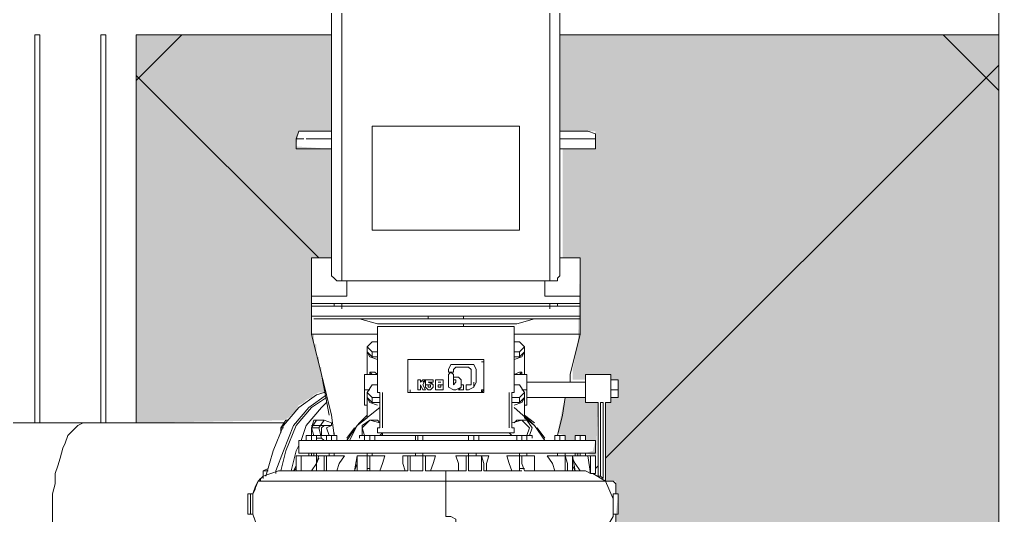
# Model space of a CAD drawing. Extents: x -187 to 52, y -9 to 65.
# Drawn here: x -136.386 to -134.749, y 51.308 to 52.135 of the extents above; entities that cross this region are included whole.
import ezdxf

# ---------------------------------------------------------------- set-up
doc = ezdxf.new("R2010")
doc.units = 0
doc.header["$MEASUREMENT"] = 0
doc.layers.add('PDF4_Geometría', color=7, linetype='Continuous')
doc.layers.add('PDF4_Rellenos sólidos', color=7, linetype='Continuous', true_color=0xffffff)

msp = doc.modelspace()

# ---------------------------------------------------------------- hatches: boundary and pattern name
at = {"layer": 'PDF4_Rellenos sólidos', "transparency": 33554559}
h = msp.add_hatch(color=256, dxfattribs=at)
h.paths.add_polyline_path([(-135.4764, 51.5046), (-135.4806, 51.4877), (-135.4891, 51.4454), (-135.4764, 51.4412), (-135.4764, 51.4327), (-135.4595, 51.4327), (-135.4595, 51.4412), (-135.4425, 51.4412), (-135.4425, 51.4327), (-135.4256, 51.4327), (-135.4299, 51.4158), (-135.4425, 51.4116), (-135.4256, 51.4073), (-135.4256, 51.3777), (-135.4214, 51.4961), (-135.4425, 51.4961), (-135.4425, 51.5046)])
h.paths.add_polyline_path([(-136.1911, 52.896), (-134.7532, 52.896), (-134.7532, 53.5853), (-136.1911, 53.5853)])
h.paths.add_polyline_path([(-136.1065, 50.8364), (-136.1065, 51.1663), (-135.9247, 51.1663), (-135.9247, 51.1747), (-135.9331, 51.1832), (-135.9416, 51.1874), (-136.1911, 51.1874), (-136.1911, 50.8364)])
h.paths.add_polyline_path([(-135.8655, 52.1094), (-136.1911, 52.1094), (-136.1911, 51.4623), (-135.9458, 51.4665), (-135.9373, 51.4708), (-135.9247, 51.4835), (-135.9204, 51.4919), (-135.912, 51.4961), (-135.9077, 51.5004), (-135.8993, 51.5046), (-135.8951, 51.5088), (-135.8866, 51.5131), (-135.8781, 51.5131), (-135.8781, 51.5342), (-135.8824, 51.5342), (-135.8824, 51.5553), (-135.8866, 51.5553), (-135.8866, 51.5723), (-135.8908, 51.5723), (-135.8908, 51.5934), (-135.8951, 51.5934), (-135.8951, 51.6103), (-135.8993, 51.6103), (-135.8993, 51.7372), (-135.8655, 51.7372), (-135.8655, 51.919), (-135.9247, 51.9233), (-135.9204, 51.9487), (-135.8655, 51.9487)])
h.paths.add_polyline_path([(-135.4595, 51.4116), (-135.4552, 51.4073), (-135.4552, 51.4116)])
h.paths.add_polyline_path([(-135.2396, 51.1663), (-135.2396, 50.8364), (-134.7532, 50.8364), (-134.7532, 52.1094), (-135.4848, 52.1094), (-135.4848, 51.9487), (-135.4256, 51.9487), (-135.4256, 51.919), (-135.4806, 51.919), (-135.4806, 51.7372), (-135.451, 51.7372), (-135.4552, 51.5934), (-135.4637, 51.5511), (-135.4637, 51.5342), (-135.4425, 51.5342), (-135.4425, 51.5427), (-135.4003, 51.5427), (-135.4003, 51.5342), (-135.3876, 51.5342), (-135.3876, 51.5046), (-135.4003, 51.5046), (-135.4003, 51.4961), (-135.4087, 51.4961), (-135.4087, 51.365), (-135.3918, 51.365), (-135.3918, 51.3439), (-135.3876, 51.3439), (-135.3918, 51.3101), (-135.3918, 51.2974), (-135.3876, 51.2974), (-135.3918, 51.2889), (-135.3918, 51.2255), (-135.4003, 51.2255), (-135.4087, 51.2212), (-135.4087, 51.2128), (-135.4256, 51.2212), (-135.4383, 51.2212), (-135.4383, 51.272), (-135.4637, 51.272), (-135.4891, 51.2593), (-135.4975, 51.2424), (-135.5018, 51.2297), (-135.506, 51.2212), (-135.5102, 51.217), (-135.5144, 51.2086), (-135.5229, 51.2001), (-135.5018, 51.1959), (-135.5018, 51.1705), (-135.5525, 51.1705)])
h.paths.add_polyline_path([(-135.4383, 51.382), (-135.4341, 51.3777), (-135.4341, 51.382)])
h.paths.add_polyline_path([(-135.4848, 52.1601), (-134.7532, 52.1601), (-134.7532, 52.8452), (-136.1911, 52.8452), (-136.1911, 52.1601), (-135.8655, 52.1601), (-135.8655, 52.2489), (-135.8908, 52.2489), (-135.8908, 52.3716), (-135.8866, 52.3885), (-135.8824, 52.3927), (-135.8781, 52.4012), (-135.857, 52.4223), (-135.8485, 52.4265), (-135.8443, 52.4308), (-135.506, 52.4308), (-135.4975, 52.4265), (-135.4848, 52.4138), (-135.4764, 52.4096), (-135.4721, 52.4054), (-135.4721, 52.3969), (-135.4679, 52.3969), (-135.4637, 52.3927), (-135.4637, 52.3842), (-135.4595, 52.3842), (-135.4595, 52.2489), (-135.4848, 52.2489)])

# ---------------------------------------------------------------- linework, layer by layer
at = {"layer": 'PDF4_Geometría', "lineweight": 9}
for points in [[(-134.7532, 56.478), (-134.7532, 56.0931), (-134.7532, 56.478), (-134.7532, 50.8364), (-134.7025, 50.8364), (-135.2396, 50.8364)], [(-136.3603, 51.4623), (-136.3603, 52.1094), (-136.3518, 52.1094), (-136.3518, 51.4623)], [(-136.2503, 51.4623), (-136.2503, 52.1094), (-136.2418, 52.1094), (-136.2418, 51.4623)], [(-136.1911, 52.1094), (-135.8655, 52.1094)], [(-135.4848, 52.1094), (-134.7532, 52.1094)], [(-135.9077, 51.9487), (-135.8993, 51.9487), (-135.8739, 51.9487), (-135.8655, 51.9487), (-135.8739, 51.9487), (-135.8993, 51.9487), (-135.912, 51.9487), (-135.9204, 51.9487), (-135.9247, 51.936), (-135.9247, 51.919)], [(-135.4383, 51.9487), (-135.4256, 51.9444), (-135.4256, 51.936), (-135.4256, 51.919)], [(-135.912, 51.936), (-135.9247, 51.936)], [(-135.8655, 51.936), (-135.8866, 51.936), (-135.9077, 51.936)], [(-135.8993, 51.936), (-135.8951, 51.936)], [(-135.4848, 51.936), (-135.4637, 51.936), (-135.4383, 51.936), (-135.4256, 51.936)], [(-135.4552, 51.936), (-135.451, 51.936)], [(-135.9077, 51.919), (-135.8866, 51.919), (-135.8655, 51.919), (-135.8866, 51.919), (-135.912, 51.919), (-135.9247, 51.919), (-135.912, 51.919)], [(-135.8655, 51.7372), (-135.8993, 51.7372), (-135.8655, 51.7372)], [(-135.451, 51.6103), (-135.451, 51.7372), (-135.451, 51.6103), (-135.4679, 51.5427), (-135.4679, 51.53), (-135.4679, 51.5427), (-135.451, 51.6103), (-135.4637, 51.6103), (-135.4806, 51.6103), (-135.5018, 51.6103), (-135.5187, 51.6103), (-135.5398, 51.6103), (-135.561, 51.6103)], [(-135.4848, 51.7372), (-135.451, 51.7372), (-135.4848, 51.7372)], [(-135.8485, 51.6991), (-135.8443, 51.6991), (-135.8401, 51.6991), (-135.8485, 51.6991), (-135.8528, 51.6991)], [(-135.4975, 51.6991), (-135.5018, 51.6991), (-135.5102, 51.6991), (-135.506, 51.6991), (-135.5018, 51.6991)], [(-135.8401, 51.6738), (-135.8485, 51.6738), (-135.8739, 51.6738), (-135.8908, 51.6738), (-135.8993, 51.6738)], [(-135.451, 51.6738), (-135.4595, 51.6738), (-135.4764, 51.6738), (-135.5018, 51.6738), (-135.5102, 51.6738)], [(-135.8485, 51.6611), (-135.8739, 51.6611), (-135.8908, 51.6611), (-135.8993, 51.6611)], [(-135.451, 51.6611), (-135.4595, 51.6611), (-135.4764, 51.6611), (-135.5018, 51.6611)], [(-135.7893, 51.6103), (-135.8105, 51.6103), (-135.8316, 51.6103), (-135.8485, 51.6103), (-135.8655, 51.6103), (-135.8824, 51.6103), (-135.8993, 51.6103), (-135.8824, 51.5427), (-135.8655, 51.475), (-135.8612, 51.4412), (-135.8655, 51.475)], [(-135.8697, 51.475), (-135.8824, 51.5427), (-135.8993, 51.6103)], [(-135.7893, 51.5976), (-135.7978, 51.5976), (-135.8062, 51.5892), (-135.7978, 51.5807), (-135.7893, 51.5807)], [(-135.8062, 51.5892), (-135.8062, 51.5807)], [(-135.561, 51.5807), (-135.5525, 51.5807), (-135.544, 51.5892), (-135.5525, 51.5976), (-135.561, 51.5976)], [(-135.544, 51.5807), (-135.544, 51.5892)], [(-135.8062, 51.5849), (-135.8062, 51.5807), (-135.7978, 51.5723), (-135.7893, 51.5723)], [(-135.7893, 51.568), (-135.802, 51.5723), (-135.8062, 51.5807), (-135.8062, 51.5427)], [(-135.7978, 51.5723), (-135.7978, 51.5807)], [(-135.561, 51.568), (-135.5483, 51.5723), (-135.544, 51.5807), (-135.5525, 51.5723), (-135.561, 51.5723)], [(-135.5525, 51.5807), (-135.5525, 51.5723)], [(-135.544, 51.5427), (-135.544, 51.5807), (-135.544, 51.5849)], [(-135.802, 51.5427), (-135.802, 51.5469), (-135.7936, 51.5469), (-135.7893, 51.5427), (-135.7893, 51.5553), (-135.7893, 51.5511), (-135.7893, 51.5384), (-135.7893, 51.5257), (-135.7893, 51.5427), (-135.8105, 51.5427), (-135.8105, 51.5173), (-135.8105, 51.4919), (-135.8062, 51.4919), (-135.8062, 51.4708), (-135.8062, 51.5046), (-135.802, 51.4961), (-135.7893, 51.4919)], [(-135.561, 51.5257), (-135.561, 51.5384), (-135.561, 51.5511), (-135.561, 51.5553), (-135.561, 51.5427), (-135.5525, 51.5469), (-135.5483, 51.5469)], [(-135.802, 51.5469), (-135.7978, 51.5427)], [(-135.5652, 51.5046), (-135.5525, 51.5046), (-135.544, 51.5131), (-135.5525, 51.5257), (-135.561, 51.5257), (-135.561, 51.5427), (-135.5398, 51.5427), (-135.5398, 51.5173), (-135.5483, 51.5173)], [(-135.5483, 51.5427), (-135.5483, 51.5469), (-135.5525, 51.5427)], [(-135.5398, 51.5257), (-135.5398, 51.5173), (-135.5398, 51.5088), (-135.5398, 51.5046), (-135.4425, 51.5046), (-135.4425, 51.4961), (-135.4425, 51.5046), (-135.4425, 51.5173), (-135.4425, 51.5342), (-135.4425, 51.5427), (-135.4425, 51.5342)], [(-135.4003, 51.5427), (-135.4425, 51.5427)], [(-135.4003, 51.5342), (-135.4003, 51.5427), (-135.4003, 51.5342), (-135.4003, 51.5173)], [(-135.7893, 51.5257), (-135.7978, 51.5257), (-135.8062, 51.5131), (-135.7978, 51.5046), (-135.7851, 51.5046)], [(-135.4425, 51.53), (-135.5398, 51.53)], [(-135.4003, 51.53), (-135.4003, 51.5342), (-135.3876, 51.5342), (-135.3876, 51.5173), (-135.3876, 51.5046), (-135.4003, 51.5046), (-135.4003, 51.5088)], [(-135.9754, 51.3735), (-135.9627, 51.4158), (-135.9458, 51.4581), (-135.9204, 51.4877), (-135.8908, 51.5088), (-135.8781, 51.5131)], [(-135.9585, 51.382), (-135.9458, 51.4158), (-135.9289, 51.4581), (-135.9035, 51.4877), (-135.8739, 51.5088)], [(-135.8105, 51.5173), (-135.802, 51.5173)], [(-135.8062, 51.5131), (-135.8062, 51.5046), (-135.7978, 51.4961), (-135.7978, 51.5046)], [(-135.8062, 51.5088), (-135.8062, 51.5046)], [(-135.5525, 51.5046), (-135.5525, 51.4961), (-135.544, 51.5046), (-135.544, 51.5131)], [(-135.5398, 51.5173), (-135.5398, 51.4919), (-135.544, 51.4919), (-135.544, 51.4708), (-135.544, 51.4919), (-135.544, 51.4708), (-135.544, 51.5046), (-135.544, 51.5088)], [(-135.4425, 51.5046), (-135.4425, 51.5088)], [(-135.3918, 51.3608), (-135.3918, 51.3439), (-135.3918, 51.3608), (-135.396, 51.365), (-135.4087, 51.365), (-135.4087, 51.4961), (-135.4087, 51.365), (-135.4087, 51.4961), (-135.4003, 51.4961), (-135.4003, 51.5046), (-135.4003, 51.5173), (-135.3876, 51.5173)], [(-135.8739, 51.5046), (-135.8993, 51.4877), (-135.9247, 51.4581), (-135.9416, 51.4158), (-135.95, 51.382)], [(-135.9162, 51.4327), (-135.9077, 51.4581), (-135.8824, 51.4877), (-135.8739, 51.4961)], [(-135.8062, 51.4708), (-135.8062, 51.4919), (-135.8062, 51.4708), (-135.8232, 51.4581), (-135.8358, 51.4327)], [(-135.7978, 51.4961), (-135.7851, 51.4961)], [(-135.5652, 51.4961), (-135.5525, 51.4961)], [(-135.561, 51.4919), (-135.5483, 51.4961), (-135.544, 51.5046)], [(-135.4425, 51.4961), (-135.4214, 51.4961), (-135.4214, 51.3735), (-135.4214, 51.4961), (-135.4214, 51.3735)], [(-135.4172, 51.3735), (-135.4172, 51.4961), (-135.4129, 51.4961), (-135.4129, 51.3693)], [(-135.4003, 51.5046), (-135.4003, 51.5004)], [(-135.8232, 51.4581), (-135.8189, 51.4623), (-135.8062, 51.475), (-135.8189, 51.4623), (-135.8232, 51.4581), (-135.8401, 51.4327)], [(-135.5271, 51.4623), (-135.544, 51.475), (-135.5271, 51.4581), (-135.5102, 51.4327), (-135.5271, 51.4581), (-135.561, 51.4877), (-135.5271, 51.4581), (-135.5102, 51.4327), (-135.5271, 51.4581), (-135.544, 51.4708), (-135.5271, 51.4581), (-135.5102, 51.4327), (-135.5271, 51.4581), (-135.544, 51.4708)], [(-136.6436, 51.4623), (-135.9458, 51.4623), (-136.2757, 51.4623), (-136.2799, 51.4623), (-136.2884, 51.4581), (-136.2926, 51.4538), (-136.301, 51.4454), (-136.3053, 51.4412), (-136.3095, 51.4285), (-136.3137, 51.42), (-136.318, 51.4031), (-136.3222, 51.3904), (-136.3264, 51.3777), (-136.3264, 51.3608), (-136.3307, 51.3439), (-136.3307, 51.327), (-136.3307, 51.3101), (-136.3307, 51.2931)], [(-135.9458, 51.4538), (-135.95, 51.4538), (-135.9416, 51.4665), (-135.9373, 51.4665)], [(-135.5314, 51.4327), (-135.5187, 51.4327), (-135.4933, 51.4327), (-135.4933, 51.4412), (-135.4848, 51.4412), (-135.4764, 51.4412), (-135.4848, 51.4412), (-135.4933, 51.4412), (-135.4933, 51.4327), (-135.4848, 51.4327), (-135.4764, 51.4327), (-135.4764, 51.4412), (-135.4764, 51.4327), (-135.4595, 51.4327), (-135.451, 51.4327), (-135.4425, 51.4327), (-135.4425, 51.4412), (-135.4425, 51.4327), (-135.4341, 51.4327), (-135.4256, 51.4327), (-135.4341, 51.4327), (-135.451, 51.4327), (-135.4806, 51.4327), (-135.5187, 51.4327), (-135.5694, 51.4327), (-135.6202, 51.4327), (-135.6751, 51.4327), (-135.7301, 51.4327), (-135.7809, 51.4327), (-135.8274, 51.4327), (-135.8697, 51.4327), (-135.8993, 51.4327), (-135.9162, 51.4327), (-135.9204, 51.4327), (-135.9162, 51.4327), (-135.9077, 51.4327), (-135.9077, 51.4412), (-135.8993, 51.4412), (-135.8908, 51.4412), (-135.8908, 51.4327), (-135.8908, 51.4412), (-135.8739, 51.4412), (-135.8824, 51.4412), (-135.8824, 51.4538), (-135.8781, 51.4581), (-135.8739, 51.4581)], [(-135.8908, 51.4327), (-135.8993, 51.4327), (-135.9077, 51.4327), (-135.9077, 51.4412), (-135.8993, 51.4412), (-135.8993, 51.4538), (-135.8951, 51.4665), (-135.8866, 51.4665), (-135.8824, 51.4665)], [(-135.8781, 51.4665), (-135.8655, 51.4623), (-135.8655, 51.4581), (-135.8993, 51.4581)], [(-135.8866, 51.4538), (-135.8781, 51.4665), (-135.8908, 51.4665), (-135.8993, 51.4538)], [(-135.8866, 51.4665), (-135.8951, 51.4665), (-135.8993, 51.4538), (-135.8993, 51.4412)], [(-135.8697, 51.4412), (-135.8739, 51.4538), (-135.8655, 51.4581)], [(-135.8147, 51.4412), (-135.8147, 51.4454), (-135.8147, 51.4581), (-135.802, 51.4665), (-135.7893, 51.4665), (-135.7851, 51.4623), (-135.802, 51.4665), (-135.8147, 51.4538), (-135.8105, 51.4412), (-135.802, 51.4412)], [(-135.5652, 51.4623), (-135.5483, 51.4665), (-135.5356, 51.4538), (-135.5398, 51.4412), (-135.5398, 51.4327), (-135.5483, 51.4327), (-135.5567, 51.4327), (-135.5567, 51.4412)], [(-135.561, 51.4623), (-135.5567, 51.4665), (-135.5398, 51.4665), (-135.5314, 51.4538), (-135.5356, 51.4412)], [(-135.95, 51.4538), (-135.95, 51.4454)], [(-135.8824, 51.4369), (-135.8866, 51.4538), (-135.8993, 51.4538), (-135.8951, 51.4412)], [(-135.8908, 51.4412), (-135.8993, 51.4412), (-135.8993, 51.4327)], [(-135.8781, 51.4327), (-135.8824, 51.4369), (-135.8908, 51.4369), (-135.8908, 51.4327), (-135.8739, 51.4327), (-135.8739, 51.4412), (-135.8655, 51.4412), (-135.857, 51.4412), (-135.857, 51.4327), (-135.857, 51.4412), (-135.8655, 51.4412), (-135.8655, 51.4327)], [(-135.8189, 51.4327), (-135.8274, 51.4327), (-135.857, 51.4327), (-135.8655, 51.4327), (-135.8739, 51.4327), (-135.8739, 51.4412), (-135.8655, 51.4412)], [(-135.8612, 51.4454), (-135.8612, 51.4412)], [(-135.8401, 51.4369), (-135.8274, 51.4538)], [(-135.7936, 51.4412), (-135.802, 51.4412), (-135.802, 51.4327)], [(-135.7851, 51.4412), (-135.7809, 51.4454), (-135.7809, 51.4412)], [(-135.7217, 51.4412), (-135.7217, 51.4327)], [(-135.6286, 51.4412), (-135.6286, 51.4327)], [(-135.5483, 51.4412), (-135.5483, 51.4327)], [(-135.5229, 51.4538), (-135.5102, 51.4369)], [(-135.4848, 51.4412), (-135.4848, 51.4327)], [(-135.451, 51.4412), (-135.451, 51.4327)], [(-135.9331, 51.382), (-135.9247, 51.4158), (-135.9204, 51.4242)], [(-135.9204, 51.4327), (-135.9204, 51.4116)], [(-135.4256, 51.4116), (-135.4256, 51.4327)], [(-135.9035, 51.4116), (-135.9162, 51.4116), (-135.9204, 51.4116), (-135.9162, 51.4116), (-135.8993, 51.4116), (-135.8697, 51.4116), (-135.8274, 51.4116), (-135.7809, 51.4116), (-135.7301, 51.4116), (-135.6751, 51.4116), (-135.6202, 51.4116), (-135.5694, 51.4116), (-135.5187, 51.4116), (-135.4806, 51.4116), (-135.451, 51.4116), (-135.4341, 51.4116), (-135.4256, 51.4116), (-135.4341, 51.4116), (-135.4468, 51.4116)], [(-135.8824, 51.4116), (-135.8908, 51.4116), (-135.8908, 51.4073)], [(-135.8697, 51.4116), (-135.8697, 51.4073)], [(-135.8612, 51.4073), (-135.8612, 51.4116), (-135.857, 51.4116)], [(-135.8062, 51.4116), (-135.8062, 51.4073)], [(-135.7978, 51.4073), (-135.7978, 51.4116), (-135.7809, 51.4116)], [(-135.7555, 51.4116), (-135.7301, 51.4116)], [(-135.7259, 51.4116), (-135.7259, 51.4073)], [(-135.7132, 51.4073), (-135.7132, 51.4116)], [(-135.7047, 51.4116), (-135.6794, 51.4116)], [(-135.654, 51.4116), (-135.6329, 51.4116)], [(-135.6371, 51.4116), (-135.6371, 51.4073)], [(-135.6244, 51.4073), (-135.6244, 51.4116)], [(-135.6033, 51.4116), (-135.5779, 51.4116)], [(-135.5525, 51.4116), (-135.5525, 51.4073)], [(-135.5398, 51.4073), (-135.5398, 51.4116)], [(-135.5271, 51.4116), (-135.5018, 51.4116)], [(-135.4891, 51.4116), (-135.4891, 51.4073)], [(-135.4764, 51.4073), (-135.4764, 51.4116)], [(-135.4595, 51.4073), (-135.4595, 51.4116)], [(-135.7132, 51.3862), (-135.7132, 51.3946)], [(-135.9712, 51.3862), (-135.9796, 51.382), (-135.9712, 51.382)], [(-135.9796, 51.382), (-135.9796, 51.3693)], [(-135.9247, 51.382), (-135.9289, 51.382), (-135.9247, 51.3904)], [(-135.9247, 51.3862), (-135.9289, 51.382), (-135.9247, 51.3862)], [(-135.802, 51.3862), (-135.8062, 51.3862)], [(-135.544, 51.3862), (-135.5483, 51.3862), (-135.5525, 51.3862)], [(-135.3918, 51.2255), (-135.3918, 51.3101), (-135.3918, 51.2255), (-135.396, 51.2212), (-135.4087, 51.217), (-135.4087, 51.2128), (-135.4129, 51.2128), (-135.4172, 51.2128), (-135.4214, 51.2128), (-135.4214, 51.217), (-135.4341, 51.2212), (-135.4383, 51.2255)], [(-135.3918, 51.3101), (-135.3918, 51.2551)]]:
    msp.add_lwpolyline(points, dxfattribs=at)
at = {"layer": 'PDF4_Geometría', "lineweight": 20}
for points in [[(-135.8485, 51.6526), (-135.8485, 51.6611), (-135.8993, 51.6611), (-135.8993, 51.6738), (-135.8401, 51.6738), (-135.8401, 51.6991), (-135.8528, 51.6991), (-135.857, 51.6991), (-135.8612, 51.7034), (-135.8655, 51.7076), (-135.8655, 51.7118), (-135.8655, 52.2489)], [(-135.4848, 52.2489), (-135.4848, 51.7118), (-135.4848, 51.7076), (-135.4891, 51.7034), (-135.4891, 51.6991), (-135.4933, 51.6991), (-135.4975, 51.6991), (-135.5102, 51.6991), (-135.5102, 51.6738), (-135.451, 51.6738), (-135.451, 51.6611), (-135.5018, 51.6611), (-135.5018, 51.6526)], [(-135.7047, 51.6399), (-135.7047, 51.6357)], [(-135.6455, 51.6399), (-135.6455, 51.6357)], [(-135.6455, 51.6272), (-135.6455, 51.623)]]:
    msp.add_lwpolyline(points, dxfattribs=at)
msp.add_lwpolyline([(-135.8485, 51.6991), (-135.5018, 51.6991), (-135.5018, 52.2489), (-135.8485, 52.2489)], close=True, dxfattribs=at)
at = {"layer": 'PDF4_Geometría', "color": 8, "lineweight": 9, "true_color": 0x777777}
for points in [[(-136.1911, 52.0332), (-136.115, 52.1094)], [(-134.7532, 52.0163), (-134.8462, 52.1094)], [(-135.4087, 51.4031), (-134.7532, 52.0586)], [(-135.8866, 51.7372), (-136.1911, 52.0417)], [(-135.4256, 51.3862), (-135.4214, 51.3904)]]:
    msp.add_lwpolyline(points, dxfattribs=at)
at = {"layer": 'PDF4_Geometría', "lineweight": 9}
for points in [[(-136.1911, 52.1094), (-136.1911, 51.4623)], [(-134.7532, 52.1094), (-134.7532, 50.8364)], [(-135.8655, 51.9487), (-135.8824, 51.9487), (-135.9035, 51.9487), (-135.912, 51.9487), (-135.9077, 51.9487), (-135.8866, 51.9487)], [(-135.8866, 51.9487), (-135.8951, 51.9487), (-135.8824, 51.9487), (-135.8655, 51.9487), (-135.8697, 51.9487)], [(-135.5525, 51.9571), (-135.5525, 51.7837), (-135.7978, 51.7837), (-135.7978, 51.9571)], [(-135.4848, 51.9487), (-135.4679, 51.9487), (-135.4468, 51.9487), (-135.4383, 51.9487), (-135.4425, 51.9487), (-135.4637, 51.9487)], [(-135.4848, 51.9487), (-135.4721, 51.9487), (-135.451, 51.9487), (-135.4383, 51.9487), (-135.451, 51.9487), (-135.4721, 51.9487)], [(-135.4848, 51.9487), (-135.4764, 51.9487), (-135.4595, 51.9487), (-135.4552, 51.9487), (-135.4679, 51.9487), (-135.4764, 51.9487)], [(-135.8655, 51.919), (-135.8739, 51.919), (-135.8993, 51.919), (-135.9077, 51.919), (-135.8993, 51.919), (-135.8739, 51.919)], [(-135.4848, 51.919), (-135.4637, 51.919), (-135.4383, 51.919), (-135.4256, 51.919), (-135.4383, 51.919), (-135.4637, 51.919)], [(-135.4848, 51.919), (-135.4721, 51.919), (-135.451, 51.919), (-135.4383, 51.919), (-135.451, 51.919), (-135.4721, 51.919)], [(-135.8993, 51.7372), (-135.8993, 51.6103)], [(-135.8528, 51.6738), (-135.857, 51.6738), (-135.8612, 51.6738), (-135.8655, 51.6738), (-135.8612, 51.6738), (-135.857, 51.6738)], [(-135.4848, 51.6738), (-135.4891, 51.6738), (-135.4933, 51.6738), (-135.4891, 51.6738)], [(-135.8655, 51.6611), (-135.8612, 51.6611), (-135.857, 51.6611), (-135.8528, 51.6611), (-135.857, 51.6611), (-135.8612, 51.6611)], [(-135.4933, 51.6611), (-135.4891, 51.6611), (-135.4848, 51.6611), (-135.4891, 51.6611)], [(-135.4764, 51.5046), (-135.4806, 51.475), (-135.4891, 51.4412), (-135.4806, 51.475)], [(-135.8062, 51.475), (-135.8189, 51.4623), (-135.8232, 51.4581), (-135.8401, 51.4327), (-135.8232, 51.4581)], [(-135.7851, 51.4877), (-135.8232, 51.4581), (-135.8358, 51.4327), (-135.8232, 51.4581)], [(-135.544, 51.475), (-135.5271, 51.4581), (-135.5102, 51.4327), (-135.5271, 51.4581)], [(-135.8062, 51.4708), (-135.8232, 51.4581), (-135.8358, 51.4327), (-135.8232, 51.4581)], [(-135.802, 51.4327), (-135.8105, 51.4327), (-135.8105, 51.4412), (-135.802, 51.4412), (-135.7936, 51.4412), (-135.7936, 51.4327)], [(-135.7217, 51.4327), (-135.7259, 51.4327), (-135.7259, 51.4412), (-135.7217, 51.4412), (-135.7132, 51.4412), (-135.7132, 51.4327)], [(-135.6286, 51.4327), (-135.6371, 51.4327), (-135.6371, 51.4412), (-135.6286, 51.4412), (-135.6202, 51.4412), (-135.6202, 51.4327)], [(-135.5694, 51.4454), (-135.5652, 51.4412)], [(-135.5483, 51.4412), (-135.5567, 51.4412), (-135.5483, 51.4412), (-135.5398, 51.4412)], [(-135.4595, 51.4412), (-135.4595, 51.4327), (-135.4595, 51.4412), (-135.451, 51.4412), (-135.4425, 51.4412), (-135.451, 51.4412)], [(-135.9035, 51.4073), (-135.9035, 51.4116)], [(-135.8951, 51.4116), (-135.8951, 51.4073)], [(-135.4552, 51.4073), (-135.4552, 51.4116)], [(-135.4425, 51.4116), (-135.4425, 51.4073)]]:
    msp.add_lwpolyline(points, close=True, dxfattribs=at)
at = {"layer": 'PDF4_Geometría', "color": 1, "lineweight": 9}
for points in [[(-135.5694, 51.6399), (-135.5356, 51.6399), (-135.4975, 51.6399), (-135.4721, 51.6399), (-135.4552, 51.6399), (-135.451, 51.6399), (-135.451, 51.6568), (-135.4595, 51.6568), (-135.4764, 51.6568), (-135.506, 51.6568), (-135.5483, 51.6568), (-135.5948, 51.6568), (-135.6455, 51.6568), (-135.6963, 51.6568), (-135.7513, 51.6568), (-135.7978, 51.6568), (-135.8358, 51.6568), (-135.8697, 51.6568), (-135.8908, 51.6568), (-135.8951, 51.6568), (-135.8908, 51.6568), (-135.8739, 51.6568), (-135.8485, 51.6568), (-135.8781, 51.6568), (-135.8951, 51.6568), (-135.8993, 51.6568)], [(-135.451, 51.6568), (-135.4595, 51.6568), (-135.4764, 51.6568), (-135.5018, 51.6568), (-135.4806, 51.6568), (-135.4595, 51.6568), (-135.451, 51.6568), (-135.4552, 51.6568), (-135.4721, 51.6568), (-135.4975, 51.6568), (-135.5356, 51.6568), (-135.5779, 51.6568), (-135.6244, 51.6568), (-135.6751, 51.6568), (-135.7259, 51.6568), (-135.7724, 51.6568), (-135.8147, 51.6568), (-135.8485, 51.6568), (-135.8781, 51.6568), (-135.8951, 51.6568), (-135.8993, 51.6568), (-135.8993, 51.6399), (-135.8951, 51.6399), (-135.8781, 51.6399), (-135.8485, 51.6399), (-135.8147, 51.6399), (-135.7766, 51.6399)], [(-135.4975, 51.6568), (-135.4721, 51.6568), (-135.4552, 51.6568), (-135.451, 51.6568), (-135.4595, 51.6568), (-135.4764, 51.6568), (-135.5018, 51.6568), (-135.5356, 51.6568), (-135.5779, 51.6568), (-135.6244, 51.6568), (-135.6751, 51.6568), (-135.7259, 51.6568), (-135.7724, 51.6568), (-135.8147, 51.6568), (-135.8485, 51.6568), (-135.8739, 51.6568), (-135.8908, 51.6568), (-135.8951, 51.6568), (-135.8908, 51.6568), (-135.8739, 51.6568), (-135.8485, 51.6568), (-135.857, 51.6568), (-135.8655, 51.6568), (-135.857, 51.6568), (-135.8401, 51.6568), (-135.8147, 51.6568), (-135.7809, 51.6568), (-135.7428, 51.6568), (-135.6963, 51.6568), (-135.654, 51.6568), (-135.6075, 51.6568), (-135.5694, 51.6568), (-135.5314, 51.6568), (-135.506, 51.6568), (-135.4933, 51.6568), (-135.4848, 51.6568), (-135.4933, 51.6568), (-135.5018, 51.6568), (-135.4933, 51.6568), (-135.4891, 51.6568), (-135.4891, 51.6611), (-135.4933, 51.6611), (-135.5018, 51.6611), (-135.506, 51.6611), (-135.5229, 51.6611), (-135.5525, 51.6611), (-135.5863, 51.6611), (-135.6286, 51.6611), (-135.6751, 51.6611), (-135.7217, 51.6611), (-135.764, 51.6611), (-135.7978, 51.6611), (-135.8274, 51.6611), (-135.8443, 51.6611), (-135.8485, 51.6611), (-135.857, 51.6611), (-135.8612, 51.6611), (-135.8612, 51.6568), (-135.857, 51.6568), (-135.8485, 51.6568)], [(-135.4891, 51.6611), (-135.4933, 51.6611), (-135.5102, 51.6611), (-135.5356, 51.6611), (-135.5694, 51.6611), (-135.6075, 51.6611), (-135.654, 51.6611), (-135.6963, 51.6611), (-135.7428, 51.6611), (-135.7809, 51.6611), (-135.8147, 51.6611), (-135.8401, 51.6611), (-135.857, 51.6611), (-135.8612, 51.6611)], [(-135.4891, 51.6568), (-135.4933, 51.6568), (-135.5102, 51.6568), (-135.5356, 51.6568), (-135.5694, 51.6568), (-135.6075, 51.6568), (-135.654, 51.6568), (-135.6963, 51.6568), (-135.7428, 51.6568), (-135.7809, 51.6568), (-135.8147, 51.6568), (-135.8401, 51.6568), (-135.857, 51.6568), (-135.8612, 51.6568)], [(-135.451, 51.6399), (-135.4552, 51.6399), (-135.4721, 51.6399), (-135.4975, 51.6399), (-135.5356, 51.6399), (-135.5779, 51.6399), (-135.6244, 51.6399), (-135.6751, 51.6399), (-135.7259, 51.6399), (-135.7724, 51.6399), (-135.8147, 51.6399), (-135.8485, 51.6399), (-135.8781, 51.6399), (-135.8951, 51.6399), (-135.8993, 51.6399)], [(-135.8232, 51.6357), (-135.8147, 51.6357), (-135.7978, 51.6357), (-135.7766, 51.6357), (-135.7978, 51.6357), (-135.8358, 51.6357), (-135.8697, 51.6357), (-135.8908, 51.6357), (-135.8951, 51.6357), (-135.8908, 51.6357), (-135.8739, 51.6357), (-135.8485, 51.6357), (-135.8147, 51.6357), (-135.7724, 51.6357), (-135.7259, 51.6357), (-135.6751, 51.6357), (-135.6244, 51.6357), (-135.5779, 51.6357), (-135.5356, 51.6357), (-135.5018, 51.6357), (-135.4764, 51.6357), (-135.4595, 51.6357), (-135.451, 51.6357), (-135.4595, 51.6357), (-135.4764, 51.6357), (-135.5018, 51.6357), (-135.5356, 51.6357), (-135.5694, 51.6357), (-135.5483, 51.6357), (-135.5314, 51.6357), (-135.5271, 51.6357)], [(-135.5694, 51.6272), (-135.5652, 51.6272), (-135.5567, 51.6272), (-135.5271, 51.6357), (-135.5314, 51.6357), (-135.5483, 51.6357), (-135.5779, 51.6357), (-135.6117, 51.6357), (-135.654, 51.6357), (-135.6963, 51.6357), (-135.7344, 51.6357), (-135.7724, 51.6357), (-135.7978, 51.6357), (-135.8147, 51.6357), (-135.8232, 51.6357), (-135.8189, 51.6357), (-135.7893, 51.6272), (-135.7851, 51.6272), (-135.7766, 51.6272)], [(-135.5567, 51.6272), (-135.5652, 51.6272), (-135.5821, 51.6272), (-135.6075, 51.6272), (-135.6371, 51.6272), (-135.6751, 51.6272), (-135.709, 51.6272), (-135.7428, 51.6272), (-135.7682, 51.6272), (-135.7851, 51.6272), (-135.7893, 51.6272)], [(-135.561, 51.5131), (-135.5652, 51.5131), (-135.561, 51.5131), (-135.561, 51.623), (-135.5652, 51.623), (-135.5821, 51.623), (-135.6075, 51.623), (-135.6413, 51.623), (-135.6751, 51.623), (-135.709, 51.623), (-135.7428, 51.623), (-135.7682, 51.623), (-135.7851, 51.623), (-135.7893, 51.623), (-135.7893, 51.5131), (-135.7851, 51.5131)], [(-135.7893, 51.623), (-135.7851, 51.623), (-135.7766, 51.623)], [(-135.5694, 51.623), (-135.5652, 51.623), (-135.561, 51.623)], [(-135.6329, 51.53), (-135.6329, 51.5511), (-135.6371, 51.5553), (-135.6582, 51.5553), (-135.6625, 51.5511), (-135.6625, 51.5469), (-135.6667, 51.5469), (-135.6709, 51.5469), (-135.6709, 51.5511), (-135.6667, 51.5596), (-135.6582, 51.5596), (-135.6371, 51.5596), (-135.6286, 51.5596), (-135.6244, 51.5511), (-135.6244, 51.53)], [(-135.6159, 51.5638), (-135.6117, 51.5638), (-135.6159, 51.5638)], [(-135.6117, 51.5131), (-135.6117, 51.568), (-135.6117, 51.5131)], [(-135.7132, 51.5257), (-135.709, 51.5173), (-135.7132, 51.5173), (-135.7174, 51.5257), (-135.7174, 51.5173), (-135.7217, 51.5173), (-135.7217, 51.5342), (-135.7174, 51.5342), (-135.7174, 51.53), (-135.7132, 51.5342), (-135.709, 51.5342), (-135.7132, 51.53)], [(-135.7005, 51.53), (-135.6963, 51.5257), (-135.6963, 51.5215), (-135.7005, 51.5173), (-135.7047, 51.5173), (-135.709, 51.5215), (-135.709, 51.5257), (-135.7047, 51.5257), (-135.7047, 51.5215), (-135.7005, 51.5215), (-135.7005, 51.5257), (-135.7047, 51.5257), (-135.709, 51.5257), (-135.709, 51.53), (-135.709, 51.5342), (-135.7047, 51.5342), (-135.7005, 51.5342), (-135.6963, 51.5342), (-135.6963, 51.53), (-135.7005, 51.53), (-135.7047, 51.53)], [(-135.6286, 51.53), (-135.6286, 51.5215), (-135.6371, 51.5173), (-135.6413, 51.5173), (-135.6413, 51.5257), (-135.6371, 51.5257), (-135.6329, 51.5257)], [(-135.7893, 51.5131), (-135.7851, 51.5131), (-135.7851, 51.4538), (-135.7893, 51.4538)], [(-135.7809, 51.5131), (-135.7809, 51.4538)], [(-135.7344, 51.5173), (-135.7344, 51.5131), (-135.7344, 51.5173)], [(-135.7344, 51.5173), (-135.7344, 51.5131), (-135.7344, 51.5173)], [(-135.6159, 51.5173), (-135.6117, 51.5173), (-135.6159, 51.5173)], [(-135.5694, 51.4538), (-135.5694, 51.5131)], [(-135.561, 51.4538), (-135.5652, 51.4538), (-135.5652, 51.5131)], [(-135.8189, 51.4412), (-135.8105, 51.4412), (-135.8189, 51.4412), (-135.8189, 51.4369)], [(-135.7259, 51.4412), (-135.7344, 51.4412), (-135.7682, 51.4412), (-135.7936, 51.4412), (-135.7851, 51.4412), (-135.7682, 51.4412), (-135.7428, 51.4412), (-135.7132, 51.4412), (-135.6751, 51.4412), (-135.6371, 51.4412), (-135.6075, 51.4412), (-135.5779, 51.4412), (-135.561, 51.4412), (-135.5567, 51.4412), (-135.5821, 51.4412), (-135.6159, 51.4412), (-135.6202, 51.4412)], [(-135.7851, 51.4538), (-135.7893, 51.4538), (-135.7893, 51.4454), (-135.7851, 51.4454), (-135.7682, 51.4454), (-135.7428, 51.4454), (-135.709, 51.4454), (-135.6751, 51.4454), (-135.6413, 51.4454), (-135.6075, 51.4454), (-135.5821, 51.4454), (-135.5652, 51.4454), (-135.561, 51.4454), (-135.561, 51.4538), (-135.5652, 51.4538)], [(-135.7851, 51.4454), (-135.7893, 51.4454)], [(-135.7766, 51.4454), (-135.7809, 51.4454)], [(-135.7132, 51.4412), (-135.6963, 51.4412), (-135.654, 51.4412), (-135.6371, 51.4412)], [(-135.561, 51.4454), (-135.5652, 51.4454), (-135.5694, 51.4454)], [(-135.5314, 51.4369), (-135.5314, 51.4412), (-135.5398, 51.4412), (-135.5314, 51.4412)], [(-135.747, 51.4073), (-135.7386, 51.4073), (-135.7386, 51.3946), (-135.7386, 51.382), (-135.7936, 51.382), (-135.8443, 51.382), (-135.8824, 51.382), (-135.9162, 51.382), (-135.9331, 51.382), (-135.9416, 51.382), (-135.9331, 51.382), (-135.9204, 51.382)], [(-135.9162, 51.382), (-135.9162, 51.3946), (-135.9162, 51.4073), (-135.9204, 51.4073), (-135.9247, 51.4073), (-135.9204, 51.4073), (-135.9162, 51.4073), (-135.8866, 51.4073), (-135.8951, 51.4073), (-135.8908, 51.4073), (-135.8908, 51.382), (-135.8824, 51.382), (-135.8781, 51.382), (-135.8781, 51.3946), (-135.8781, 51.4073), (-135.8824, 51.4073), (-135.8866, 51.4073), (-135.8908, 51.3946), (-135.8908, 51.382), (-135.8908, 51.3946), (-135.8866, 51.4073)], [(-135.9247, 51.4073), (-135.9247, 51.382)], [(-135.8993, 51.4116), (-135.8993, 51.4073)], [(-135.8697, 51.4116), (-135.8824, 51.4116), (-135.8908, 51.4116), (-135.8951, 51.4116), (-135.8908, 51.4116)], [(-135.8781, 51.4116), (-135.8866, 51.4116)], [(-135.8739, 51.382), (-135.8739, 51.3946), (-135.8739, 51.4073), (-135.8781, 51.4073), (-135.8697, 51.4073)], [(-135.8443, 51.4073), (-135.8739, 51.4073)], [(-135.8062, 51.4116), (-135.8189, 51.4116), (-135.8401, 51.4116), (-135.857, 51.4116), (-135.8612, 51.4116), (-135.857, 51.4116)], [(-135.8612, 51.4073), (-135.8443, 51.4073), (-135.8528, 51.3946), (-135.857, 51.382)], [(-135.8274, 51.4116), (-135.8358, 51.4116), (-135.8443, 51.4116)], [(-135.802, 51.382), (-135.802, 51.3946), (-135.802, 51.4073), (-135.8062, 51.4073), (-135.8232, 51.4073), (-135.8274, 51.382), (-135.8232, 51.3946), (-135.8232, 51.4073), (-135.8232, 51.3946), (-135.8232, 51.382)], [(-135.8232, 51.4073), (-135.8147, 51.4073), (-135.8062, 51.4073), (-135.8062, 51.3946), (-135.8062, 51.382), (-135.8147, 51.382), (-135.8232, 51.382), (-135.8232, 51.3904)], [(-135.7766, 51.4073), (-135.802, 51.4073)], [(-135.7259, 51.4116), (-135.7513, 51.4116), (-135.7766, 51.4116), (-135.7978, 51.4116), (-135.7851, 51.4116)], [(-135.7978, 51.4073), (-135.7766, 51.4073), (-135.7809, 51.3946), (-135.7851, 51.382)], [(-135.7386, 51.4116), (-135.7513, 51.4116), (-135.764, 51.4116)], [(-135.7428, 51.382), (-135.747, 51.3946), (-135.747, 51.4073), (-135.7259, 51.4073)], [(-135.7344, 51.4073), (-135.7259, 51.4073), (-135.7132, 51.4073), (-135.7132, 51.3946), (-135.7132, 51.382), (-135.7259, 51.382), (-135.7344, 51.382), (-135.7344, 51.3946), (-135.7344, 51.4073), (-135.7386, 51.4073)], [(-135.6329, 51.4116), (-135.6498, 51.4116), (-135.6751, 51.4116), (-135.7005, 51.4116), (-135.7132, 51.4116), (-135.7005, 51.4116), (-135.6878, 51.4116)], [(-135.709, 51.4073), (-135.7132, 51.4073), (-135.6921, 51.4073), (-135.6963, 51.3946), (-135.7005, 51.382)], [(-135.6582, 51.4073), (-135.6413, 51.4073), (-135.6413, 51.3946), (-135.6413, 51.382), (-135.6751, 51.382), (-135.709, 51.382), (-135.709, 51.3946), (-135.709, 51.4073), (-135.6921, 51.4073)], [(-135.6371, 51.4116), (-135.6498, 51.4116), (-135.6625, 51.4116)], [(-135.654, 51.382), (-135.654, 51.3946), (-135.6582, 51.4073), (-135.6329, 51.4073)], [(-135.6371, 51.4073), (-135.6286, 51.4073), (-135.6159, 51.4073), (-135.6159, 51.3946), (-135.6159, 51.382), (-135.6286, 51.382), (-135.6371, 51.382), (-135.6371, 51.3946), (-135.6371, 51.4073), (-135.6413, 51.4073)], [(-135.5652, 51.4116), (-135.5525, 51.4116), (-135.5736, 51.4116), (-135.599, 51.4116), (-135.6244, 51.4116)], [(-135.6244, 51.4073), (-135.6033, 51.4073), (-135.6075, 51.3946), (-135.6075, 51.382)], [(-135.5483, 51.382), (-135.5525, 51.382), (-135.5567, 51.382), (-135.6033, 51.382), (-135.6117, 51.382), (-135.6117, 51.3946), (-135.6159, 51.4073), (-135.6033, 51.4073)], [(-135.5863, 51.4116), (-135.599, 51.4116), (-135.6117, 51.4116)], [(-135.5652, 51.382), (-135.5694, 51.3946), (-135.5736, 51.4073), (-135.5525, 51.4073), (-135.5483, 51.4073), (-135.5483, 51.3946), (-135.544, 51.382), (-135.5356, 51.382), (-135.5271, 51.382), (-135.5271, 51.3946), (-135.5271, 51.4073), (-135.5356, 51.4073), (-135.5483, 51.4073)], [(-135.5525, 51.382), (-135.5525, 51.3946), (-135.5525, 51.4073), (-135.5736, 51.4073)], [(-135.4891, 51.4116), (-135.4933, 51.4116), (-135.5102, 51.4116), (-135.5314, 51.4116), (-135.544, 51.4116), (-135.5398, 51.4116)], [(-135.544, 51.4073), (-135.5271, 51.4073), (-135.5271, 51.3989)], [(-135.4891, 51.382), (-135.5271, 51.382), (-135.5271, 51.4073), (-135.5271, 51.3946), (-135.5271, 51.382)], [(-135.506, 51.4116), (-135.5144, 51.4116), (-135.5229, 51.4116)], [(-135.5144, 51.382), (-135.5102, 51.382), (-135.4933, 51.382), (-135.4975, 51.3946), (-135.506, 51.4073), (-135.4891, 51.4073)], [(-135.506, 51.4073), (-135.4764, 51.4073), (-135.4679, 51.4073), (-135.4637, 51.4073), (-135.4383, 51.4073), (-135.4341, 51.4073), (-135.4341, 51.4031), (-135.4341, 51.4073), (-135.4299, 51.4073), (-135.4256, 51.4073), (-135.4299, 51.4073), (-135.4341, 51.4073), (-135.4341, 51.4031), (-135.4341, 51.3904), (-135.4341, 51.3777), (-135.4341, 51.3946), (-135.4341, 51.4073)], [(-135.4595, 51.4116), (-135.4552, 51.4116), (-135.4595, 51.4116), (-135.4679, 51.4116), (-135.4806, 51.4116)], [(-135.4806, 51.4073), (-135.4721, 51.4073)], [(-135.4764, 51.382), (-135.4764, 51.3946), (-135.4764, 51.4073), (-135.4721, 51.3946), (-135.4721, 51.382)], [(-135.4637, 51.4116), (-135.4679, 51.4116)], [(-135.4637, 51.3904), (-135.4595, 51.382), (-135.4637, 51.4073), (-135.4552, 51.4073), (-135.4595, 51.4073)], [(-135.4637, 51.382), (-135.4637, 51.3946), (-135.4637, 51.4073), (-135.4637, 51.3989)], [(-135.451, 51.4073), (-135.451, 51.4116)], [(-135.451, 51.382), (-135.4425, 51.382), (-135.4341, 51.3777), (-135.4299, 51.3777), (-135.4256, 51.3777), (-135.4256, 51.4073)], [(-135.4383, 51.4073), (-135.4341, 51.3777)], [(-135.8866, 51.4031), (-135.8908, 51.3946), (-135.8993, 51.382)], [(-135.8232, 51.3946), (-135.8232, 51.4031)], [(-135.4933, 51.382), (-135.4891, 51.382), (-135.4848, 51.382), (-135.4764, 51.382), (-135.4721, 51.382), (-135.4679, 51.382), (-135.4637, 51.382), (-135.4595, 51.382), (-135.451, 51.382), (-135.4595, 51.3946), (-135.4637, 51.4031)], [(-135.9923, 51.3524), (-135.9966, 51.3439), (-135.9881, 51.365), (-135.9839, 51.3693), (-135.9881, 51.365), (-135.9796, 51.3735), (-135.967, 51.3777), (-135.9543, 51.382), (-135.9416, 51.382)], [(-135.6751, 51.382), (-135.6751, 51.3777), (-135.6751, 51.365), (-135.7344, 51.365), (-135.7893, 51.365), (-135.8443, 51.365), (-135.8908, 51.365), (-135.9289, 51.365), (-135.9585, 51.365), (-135.9796, 51.365), (-135.9881, 51.365), (-135.9923, 51.3566), (-135.9966, 51.3439), (-135.9966, 51.3312), (-135.9966, 51.3185), (-135.9966, 51.3101), (-135.9923, 51.2974), (-135.9881, 51.2847), (-135.9839, 51.2847), (-135.9881, 51.2847), (-135.9966, 51.3101), (-135.9923, 51.2974)], [(-135.9585, 51.3777), (-135.9585, 51.382)], [(-135.95, 51.382), (-135.9416, 51.382), (-135.9373, 51.382)], [(-135.5271, 51.3862), (-135.5271, 51.382), (-135.5229, 51.382)], [(-135.4299, 51.3777), (-135.4087, 51.365), (-135.396, 51.3354), (-135.396, 51.3058), (-135.4087, 51.2847), (-135.4341, 51.272), (-135.4552, 51.2678), (-135.4637, 51.2678)], [(-135.9839, 51.3693), (-135.9839, 51.365)], [(-135.6582, 51.2847), (-135.6582, 51.2931), (-135.6582, 51.2974), (-135.6582, 51.3016), (-135.6667, 51.3058), (-135.6751, 51.3058), (-135.6751, 51.327), (-135.6751, 51.3481), (-135.6751, 51.365), (-135.6202, 51.365), (-135.5652, 51.365), (-135.5187, 51.365), (-135.4764, 51.365), (-135.4425, 51.365), (-135.4214, 51.365), (-135.4087, 51.365)], [(-135.4214, 51.3735), (-135.4172, 51.3735), (-135.4129, 51.3693)], [(-136.005, 51.3439), (-136.005, 51.3101)], [(-135.9966, 51.3101), (-136.0008, 51.3101), (-136.005, 51.3101), (-136.005, 51.3439), (-136.0008, 51.3439), (-135.9966, 51.3439)], [(-135.3876, 51.3101), (-135.3876, 51.3439)]]:
    msp.add_lwpolyline(points, dxfattribs=at)
for points in [[(-135.5271, 51.6357), (-135.5356, 51.6357), (-135.5525, 51.6357), (-135.5694, 51.6357), (-135.5483, 51.6357), (-135.506, 51.6357), (-135.4764, 51.6357), (-135.4595, 51.6357), (-135.451, 51.6357), (-135.4595, 51.6357), (-135.4806, 51.6357), (-135.5102, 51.6357), (-135.5525, 51.6357), (-135.599, 51.6357), (-135.6498, 51.6357), (-135.7047, 51.6357), (-135.7555, 51.6357), (-135.802, 51.6357), (-135.8401, 51.6357), (-135.8739, 51.6357), (-135.8908, 51.6357), (-135.8951, 51.6357), (-135.8908, 51.6357), (-135.8739, 51.6357), (-135.8485, 51.6357), (-135.8147, 51.6357), (-135.7766, 51.6357), (-135.7978, 51.6357), (-135.8147, 51.6357), (-135.8189, 51.6357), (-135.8147, 51.6357), (-135.7978, 51.6357), (-135.7682, 51.6357), (-135.7344, 51.6357), (-135.6963, 51.6357), (-135.654, 51.6357), (-135.6159, 51.6357), (-135.5779, 51.6357), (-135.5525, 51.6357), (-135.5356, 51.6357)], [(-135.6117, 51.568), (-135.6751, 51.568), (-135.7386, 51.568)], [(-135.7386, 51.5131), (-135.7386, 51.568)], [(-135.6117, 51.568), (-135.6117, 51.5131), (-135.6751, 51.5131), (-135.7386, 51.5131), (-135.7386, 51.568), (-135.6751, 51.568)], [(-135.6582, 51.5596), (-135.6667, 51.5596), (-135.6709, 51.5511), (-135.6709, 51.5469), (-135.6667, 51.5469), (-135.6625, 51.5469), (-135.6625, 51.5511), (-135.6582, 51.5553), (-135.6371, 51.5553), (-135.6329, 51.5511), (-135.6329, 51.53), (-135.6329, 51.5257), (-135.6371, 51.5257), (-135.6413, 51.5257), (-135.6413, 51.5173), (-135.6371, 51.5173), (-135.6286, 51.5215), (-135.6244, 51.53), (-135.6244, 51.5511), (-135.6286, 51.5596), (-135.6371, 51.5596)], [(-135.6159, 51.5638), (-135.6117, 51.5638)], [(-135.6709, 51.53), (-135.6709, 51.5427), (-135.6667, 51.5469), (-135.6625, 51.5427), (-135.6625, 51.53), (-135.6625, 51.5257), (-135.6582, 51.53), (-135.6582, 51.5342), (-135.6625, 51.5342), (-135.6625, 51.5384), (-135.654, 51.5384), (-135.6498, 51.5342), (-135.6498, 51.53), (-135.6498, 51.5215), (-135.6582, 51.5173), (-135.6625, 51.5173), (-135.6709, 51.5215)], [(-135.6625, 51.5427), (-135.6625, 51.53), (-135.6625, 51.5257), (-135.6582, 51.53), (-135.6582, 51.5342), (-135.6625, 51.5342), (-135.6625, 51.5384), (-135.654, 51.5384), (-135.6498, 51.5342), (-135.6498, 51.53), (-135.6498, 51.5215), (-135.6582, 51.5173), (-135.6625, 51.5173), (-135.6709, 51.5215), (-135.6709, 51.53), (-135.6709, 51.5427), (-135.6667, 51.5469)], [(-135.7174, 51.5342), (-135.7217, 51.5342), (-135.7217, 51.5173), (-135.7174, 51.5173), (-135.7174, 51.5257), (-135.7132, 51.5173), (-135.709, 51.5173), (-135.7132, 51.5257), (-135.709, 51.5342), (-135.7132, 51.5342), (-135.7174, 51.53)], [(-135.7047, 51.5342), (-135.7005, 51.5342), (-135.6963, 51.5342), (-135.6963, 51.53), (-135.7005, 51.53), (-135.7047, 51.53), (-135.6963, 51.5257), (-135.6963, 51.5215), (-135.7005, 51.5173), (-135.7047, 51.5173), (-135.709, 51.5215), (-135.709, 51.5257), (-135.7047, 51.5257), (-135.7047, 51.5215), (-135.7005, 51.5215), (-135.7005, 51.5257), (-135.7047, 51.5257), (-135.709, 51.5257), (-135.709, 51.53), (-135.709, 51.5342)], [(-135.6921, 51.5173), (-135.6921, 51.5342), (-135.6836, 51.5342), (-135.6794, 51.5342), (-135.6794, 51.53), (-135.6794, 51.5257), (-135.6836, 51.5257), (-135.6794, 51.5257), (-135.6794, 51.5215), (-135.6794, 51.5173), (-135.6836, 51.5173)], [(-135.6836, 51.5342), (-135.6921, 51.5342), (-135.6921, 51.5173), (-135.6836, 51.5173), (-135.6794, 51.5173), (-135.6794, 51.5215), (-135.6794, 51.5257), (-135.6836, 51.5257), (-135.6794, 51.5257), (-135.6794, 51.53), (-135.6794, 51.5342)], [(-135.6878, 51.53), (-135.6836, 51.53), (-135.6878, 51.53), (-135.6836, 51.53)], [(-135.6836, 51.5257), (-135.6878, 51.5257), (-135.6878, 51.5215), (-135.6836, 51.5215)], [(-135.6878, 51.5257), (-135.6836, 51.5257), (-135.6836, 51.5215), (-135.6878, 51.5215)], [(-135.654, 51.5173), (-135.6498, 51.5215), (-135.6498, 51.5257), (-135.6455, 51.5257), (-135.6455, 51.5173)], [(-135.6498, 51.5257), (-135.6498, 51.5215), (-135.654, 51.5173), (-135.6455, 51.5173), (-135.6455, 51.5257)], [(-135.7386, 51.5131), (-135.6751, 51.5131), (-135.6117, 51.5131)], [(-135.6159, 51.5173), (-135.6159, 51.5131), (-135.6117, 51.5173), (-135.6159, 51.5131)], [(-135.8147, 51.4412), (-135.8105, 51.4412), (-135.7936, 51.4412), (-135.7682, 51.4412), (-135.7344, 51.4412), (-135.6963, 51.4412), (-135.654, 51.4412), (-135.6159, 51.4412), (-135.5821, 51.4412), (-135.5567, 51.4412), (-135.5398, 51.4412), (-135.5356, 51.4412), (-135.5398, 51.4412), (-135.5567, 51.4412), (-135.5694, 51.4412), (-135.561, 51.4412), (-135.5567, 51.4412), (-135.5694, 51.4412), (-135.5483, 51.4412), (-135.5356, 51.4412), (-135.5398, 51.4412), (-135.5567, 51.4412), (-135.5863, 51.4412), (-135.6244, 51.4412), (-135.6667, 51.4412), (-135.709, 51.4412), (-135.747, 51.4412), (-135.7809, 51.4412), (-135.802, 51.4412), (-135.8147, 51.4412), (-135.8105, 51.4412), (-135.7893, 51.4412), (-135.7766, 51.4412), (-135.7936, 51.4412), (-135.7851, 51.4412), (-135.7766, 51.4412), (-135.7936, 51.4412), (-135.8105, 51.4412)], [(-136.005, 51.3101), (-136.0008, 51.3101), (-136.0008, 51.3439), (-136.005, 51.3439)], [(-135.396, 51.3439), (-135.396, 51.3312), (-135.396, 51.3185), (-135.396, 51.3101), (-135.3876, 51.3101), (-135.3876, 51.3439)], [(-135.3876, 51.3439), (-135.3876, 51.3101)]]:
    msp.add_lwpolyline(points, close=True, dxfattribs=at)

doc.saveas('drawing.dxf')
